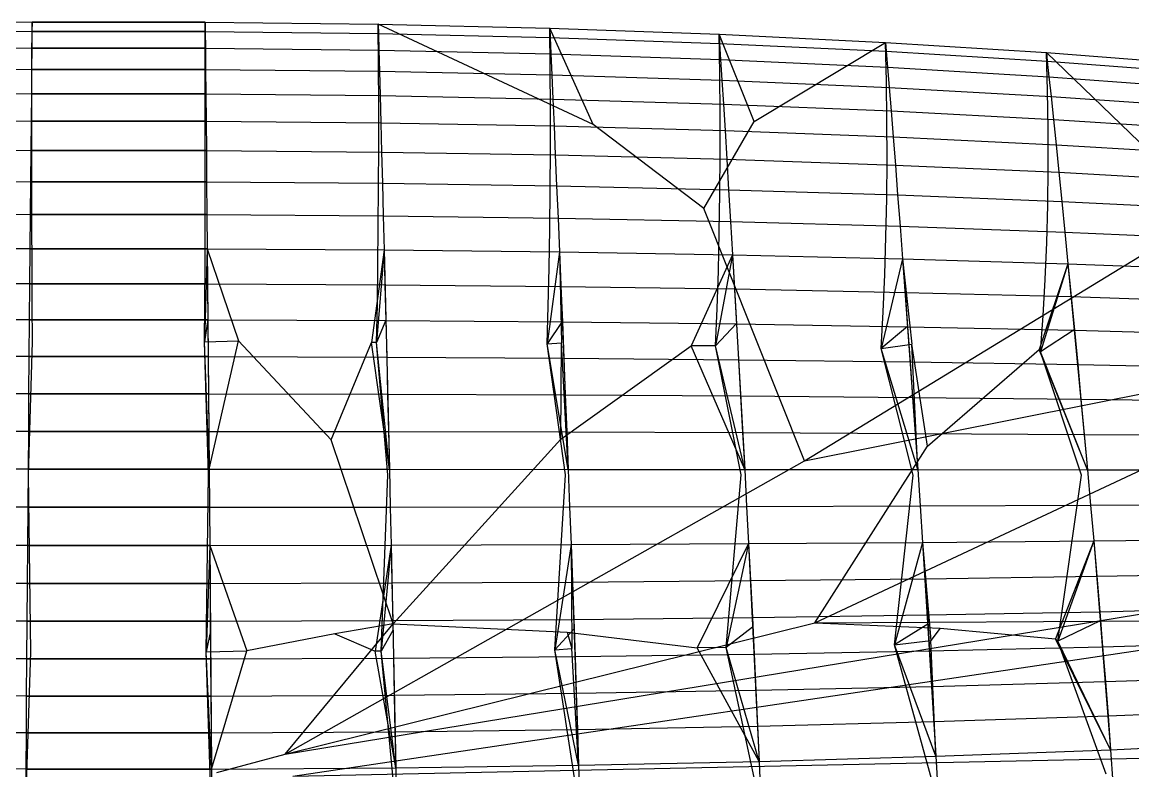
# Model space of a CAD drawing. Extents: x -439 to 439, y 0 to 263.
# Drawn here: x -19.6 to 206.1, y 110.7 to 262.7 of the extents above; entities that cross this region are included whole.
import ezdxf

# ---------------------------------------------------------------- set-up
doc = ezdxf.new("R2010")
doc.units = 0
doc.header["$MEASUREMENT"] = 0
doc.layers.add('default', color=7, linetype='Continuous')

msp = doc.modelspace()

# ---------------------------------------------------------------- linework, layer by layer
at = {"layer": 'default', "color": 7, "linetype": 'Continuous'}
for p, q in [((-17.591, 262.74, 0.222), (-52.773, 262.332, 2.048)), ((-17.591, 262.74, 0.222), (-52.773, 262.332, 2.048)), ((-17.591, 262.74, 0.222), (-17.609, 260.849, -0.19)), ((-17.591, 262.74, 0.222), (17.591, 262.74, 0.222)), ((17.591, 262.74, 0.222), (-17.591, 262.74, 0.222)), ((17.591, 262.74, 0.222), (-17.591, 262.74, 0.222)), ((17.591, 262.74, 0.222), (17.609, 260.849, -0.19)), ((17.591, 262.74, 0.222), (52.773, 262.332, 2.048)), ((17.591, 262.74, 0.222), (52.773, 262.332, 2.048)), ((52.773, 262.332, 2.048), (52.824, 260.449, 1.639)), ((52.773, 262.332, 2.048), (87.625, 261.514, 5.675)), ((52.773, 262.332, 2.048), (87.625, 261.514, 5.675)), ((-17.609, 260.849, -0.19), (-52.824, 260.449, 1.639)), ((-17.609, 260.849, -0.19), (-17.642, 257.458, -0.93)), ((-17.609, 260.849, -0.19), (17.609, 260.849, -0.19)), ((17.609, 260.849, -0.19), (-17.609, 260.849, -0.19)), ((17.609, 260.849, -0.19), (17.642, 257.458, -0.93)), ((17.609, 260.849, -0.19), (52.824, 260.449, 1.639)), ((52.824, 260.449, 1.639), (52.915, 257.073, 0.905)), ((52.824, 260.449, 1.639), (87.709, 259.649, 5.272)), ((87.625, 261.514, 5.675), (87.709, 259.649, 5.272)), ((87.625, 261.514, 5.675), (122.043, 260.289, 11.063)), ((87.625, 261.514, 5.675), (122.043, 260.289, 11.063)), ((87.709, 259.649, 5.272), (87.861, 256.303, 4.55)), ((87.709, 259.649, 5.272), (122.16, 258.448, 10.67)), ((122.043, 260.289, 11.063), (122.16, 258.448, 10.67)), ((122.043, 260.289, 11.063), (155.891, 258.657, 18.148)), ((122.043, 260.289, 11.063), (155.891, 258.657, 18.148)), ((-17.642, 257.458, -0.93), (-52.915, 257.073, 0.905)), ((-17.642, 257.458, -0.93), (-17.683, 253.158, -1.854)), ((-17.642, 257.458, -0.93), (17.642, 257.458, -0.93)), ((17.642, 257.458, -0.93), (-17.642, 257.458, -0.93)), ((17.642, 257.458, -0.93), (17.683, 253.158, -1.854)), ((17.642, 257.458, -0.93), (52.915, 257.073, 0.905)), ((122.16, 258.448, 10.67), (122.37, 255.148, 9.965)), ((122.16, 258.448, 10.67), (156.037, 256.849, 17.768)), ((155.891, 258.657, 18.148), (156.037, 256.849, 17.768)), ((155.891, 258.657, 18.148), (188.573, 256.602, 26.964)), ((155.891, 258.657, 18.148), (188.573, 256.602, 26.964)), ((52.915, 257.073, 0.905), (53.03, 252.793, -0.011)), ((52.915, 257.073, 0.905), (87.861, 256.303, 4.55)), ((87.861, 256.303, 4.55), (88.052, 252.061, 3.648)), ((87.861, 256.303, 4.55), (122.37, 255.148, 9.965)), ((122.37, 255.148, 9.965), (122.633, 250.963, 9.084)), ((122.37, 255.148, 9.965), (156.301, 253.609, 17.085)), ((156.037, 256.849, 17.768), (156.301, 253.609, 17.085)), ((156.037, 256.849, 17.768), (188.76, 254.837, 26.604)), ((188.573, 256.602, 26.964), (188.76, 254.837, 26.604)), ((188.573, 256.602, 26.964), (220.17, 254.127, 37.935)), ((188.573, 256.602, 26.964), (220.17, 254.127, 37.935)), ((-17.683, 253.158, -1.854), (-53.03, 252.793, -0.011)), ((-17.683, 253.158, -1.854), (-17.73, 248.176, -2.906)), ((-17.683, 253.158, -1.854), (17.683, 253.158, -1.854)), ((17.683, 253.158, -1.854), (-17.683, 253.158, -1.854)), ((17.683, 253.158, -1.854), (17.73, 248.176, -2.906)), ((17.683, 253.158, -1.854), (53.03, 252.793, -0.011)), ((156.301, 253.609, 17.085), (156.632, 249.5, 16.233)), ((156.301, 253.609, 17.085), (189.096, 251.673, 25.958)), ((188.76, 254.837, 26.604), (189.096, 251.673, 25.958)), ((188.76, 254.837, 26.604), (220.394, 252.413, 37.601)), ((53.03, 252.793, -0.011), (53.162, 247.832, -1.056)), ((53.03, 252.793, -0.011), (88.052, 252.061, 3.648)), ((88.052, 252.061, 3.648), (88.27, 247.145, 2.62)), ((88.052, 252.061, 3.648), (122.633, 250.963, 9.084)), ((122.633, 250.963, 9.084), (122.936, 246.113, 8.082)), ((122.633, 250.963, 9.084), (156.632, 249.5, 16.233)), ((189.096, 251.673, 25.958), (189.519, 247.66, 25.153)), ((189.096, 251.673, 25.958), (220.795, 249.34, 37)), ((156.632, 249.5, 16.233), (157.011, 244.739, 15.262)), ((156.632, 249.5, 16.233), (189.519, 247.66, 25.153)), ((-17.73, 248.176, -2.906), (-53.162, 247.832, -1.056)), ((-17.73, 248.176, -2.906), (-17.782, 242.647, -4.056)), ((-17.73, 248.176, -2.906), (17.73, 248.176, -2.906)), ((17.73, 248.176, -2.906), (-17.73, 248.176, -2.906)), ((17.73, 248.176, -2.906), (17.782, 242.647, -4.056)), ((17.73, 248.176, -2.906), (53.162, 247.832, -1.056)), ((53.162, 247.832, -1.056), (53.306, 242.328, -2.196)), ((53.162, 247.832, -1.056), (88.27, 247.145, 2.62)), ((88.27, 247.145, 2.62), (88.51, 241.69, 1.498)), ((88.27, 247.145, 2.62), (122.936, 246.113, 8.082)), ((122.936, 246.113, 8.082), (123.268, 240.731, 6.987)), ((122.936, 246.113, 8.082), (157.011, 244.739, 15.262)), ((189.519, 247.66, 25.153), (190.003, 243.01, 24.235)), ((189.519, 247.66, 25.153), (221.3, 245.443, 36.251)), ((157.011, 244.739, 15.262), (157.428, 239.455, 14.202)), ((157.011, 244.739, 15.262), (190.003, 243.01, 24.235)), ((-17.782, 242.647, -4.056), (-53.306, 242.328, -2.196)), ((-17.782, 242.647, -4.056), (-17.838, 236.672, -5.281)), ((-17.782, 242.647, -4.056), (17.782, 242.647, -4.056)), ((17.782, 242.647, -4.056), (-17.782, 242.647, -4.056)), ((17.782, 242.647, -4.056), (17.838, 236.672, -5.281)), ((17.782, 242.647, -4.056), (53.306, 242.328, -2.196)), ((53.306, 242.328, -2.196), (53.462, 236.379, -3.412)), ((53.306, 242.328, -2.196), (88.51, 241.69, 1.498)), ((88.51, 241.69, 1.498), (88.768, 235.794, 0.301)), ((88.51, 241.69, 1.498), (123.268, 240.731, 6.987)), ((190.003, 243.01, 24.235), (190.536, 237.85, 23.233)), ((190.003, 243.01, 24.235), (221.879, 240.927, 35.399)), ((123.268, 240.731, 6.987), (123.625, 234.915, 5.819)), ((123.268, 240.731, 6.987), (157.428, 239.455, 14.202)), ((157.428, 239.455, 14.202), (157.875, 233.745, 13.072)), ((157.428, 239.455, 14.202), (190.536, 237.85, 23.233)), ((190.536, 237.85, 23.233), (191.107, 232.273, 22.166)), ((190.536, 237.85, 23.233), (222.515, 235.916, 34.468)), ((-17.838, 236.672, -5.281), (-53.462, 236.379, -3.412)), ((-17.838, 236.672, -5.281), (-17.897, 230.324, -6.557)), ((-17.838, 236.672, -5.281), (17.838, 236.672, -5.281)), ((17.838, 236.672, -5.281), (-17.838, 236.672, -5.281)), ((17.838, 236.672, -5.281), (17.897, 230.324, -6.557)), ((17.838, 236.672, -5.281), (53.462, 236.379, -3.412)), ((53.462, 236.379, -3.412), (53.624, 230.059, -4.678)), ((53.462, 236.379, -3.412), (88.768, 235.794, 0.301)), ((88.768, 235.794, 0.301), (89.038, 229.53, -0.944)), ((88.768, 235.794, 0.301), (123.625, 234.915, 5.819)), ((123.625, 234.915, 5.819), (123.999, 228.735, 4.604)), ((123.625, 234.915, 5.819), (157.875, 233.745, 13.072)), ((157.875, 233.745, 13.072), (158.344, 227.678, 11.896)), ((157.875, 233.745, 13.072), (191.107, 232.273, 22.166)), ((-17.897, 230.324, -6.557), (-53.624, 230.059, -4.678)), ((-17.897, 230.324, -6.557), (-17.957, 223.665, -7.872)), ((-17.897, 230.324, -6.557), (17.897, 230.324, -6.557)), ((17.897, 230.324, -6.557), (-17.897, 230.324, -6.557)), ((17.897, 230.324, -6.557), (17.957, 223.665, -7.872)), ((17.897, 230.324, -6.557), (53.624, 230.059, -4.678)), ((191.107, 232.273, 22.166), (191.706, 226.348, 21.055)), ((191.107, 232.273, 22.166), (223.198, 230.499, 33.476)), ((53.624, 230.059, -4.678), (53.793, 223.431, -5.982)), ((53.624, 230.059, -4.678), (89.038, 229.53, -0.944)), ((89.038, 229.53, -0.944), (89.319, 222.961, -2.227)), ((89.038, 229.53, -0.944), (123.999, 228.735, 4.604)), ((123.999, 228.735, 4.604), (124.388, 222.254, 3.352)), ((123.999, 228.735, 4.604), (158.344, 227.678, 11.896)), ((158.344, 227.678, 11.896), (158.832, 221.314, 10.684)), ((158.344, 227.678, 11.896), (191.706, 226.348, 21.055)), ((191.706, 226.348, 21.055), (192.328, 220.134, 19.911)), ((191.706, 226.348, 21.055), (223.914, 224.745, 32.445)), ((-17.957, 223.665, -7.872), (-53.793, 223.431, -5.982)), ((-17.957, 223.665, -7.872), (-18.02, 216.747, -9.21)), ((-17.957, 223.665, -7.872), (17.957, 223.665, -7.872)), ((17.957, 223.665, -7.872), (-17.957, 223.665, -7.872)), ((17.957, 223.665, -7.872), (18.02, 216.747, -9.21)), ((17.957, 223.665, -7.872), (53.793, 223.431, -5.982)), ((53.793, 223.431, -5.982), (53.967, 216.543, -7.31)), ((53.793, 223.431, -5.982), (89.319, 222.961, -2.227)), ((89.319, 222.961, -2.227), (89.607, 216.134, -3.533)), ((89.319, 222.961, -2.227), (124.388, 222.254, 3.352)), ((124.388, 222.254, 3.352), (124.787, 215.519, 2.078)), ((124.388, 222.254, 3.352), (158.832, 221.314, 10.684)), ((158.832, 221.314, 10.684), (159.332, 214.702, 9.451)), ((158.832, 221.314, 10.684), (192.328, 220.134, 19.911)), ((192.328, 220.134, 19.911), (192.967, 213.676, 18.747)), ((192.328, 220.134, 19.911), (224.657, 218.709, 31.383)), ((-18.02, 216.747, -9.21), (-53.967, 216.543, -7.31)), ((-18.02, 216.747, -9.21), (-18.083, 209.616, -10.559)), ((-18.02, 216.747, -9.21), (18.02, 216.747, -9.21)), ((18.02, 216.747, -9.21), (-18.02, 216.747, -9.21)), ((18.02, 216.747, -9.21), (18.083, 209.616, -10.559)), ((18.02, 216.747, -9.21), (53.967, 216.543, -7.31)), ((53.967, 216.543, -7.31), (54.144, 209.444, -8.648)), ((53.967, 216.543, -7.31), (89.607, 216.134, -3.533)), ((89.607, 216.134, -3.533), (89.901, 209.098, -4.85)), ((89.607, 216.134, -3.533), (124.787, 215.519, 2.078)), ((124.787, 215.519, 2.078), (125.192, 208.578, 0.794)), ((124.787, 215.519, 2.078), (159.332, 214.702, 9.451)), ((159.332, 214.702, 9.451), (159.841, 207.887, 8.208)), ((159.332, 214.702, 9.451), (192.967, 213.676, 18.747)), ((192.967, 213.676, 18.747), (193.617, 207.02, 17.575)), ((192.967, 213.676, 18.747), (225.42, 212.438, 30.303)), ((-18.083, 209.616, -10.559), (-54.144, 209.444, -8.648)), ((-18.083, 209.616, -10.559), (-18.147, 202.307, -11.915)), ((-18.083, 209.616, -10.559), (18.083, 209.616, -10.559)), ((18.083, 209.616, -10.559), (-18.083, 209.616, -10.559)), ((18.083, 209.616, -10.559), (18.147, 202.307, -11.915)), ((18.083, 209.616, -10.559), (54.144, 209.444, -8.648)), ((54.144, 209.444, -8.648), (54.323, 202.166, -9.994)), ((54.144, 209.444, -8.648), (89.901, 209.098, -4.85)), ((89.901, 209.098, -4.85), (90.198, 201.886, -6.174)), ((89.901, 209.098, -4.85), (125.192, 208.578, 0.794)), ((125.192, 208.578, 0.794), (125.604, 201.462, -0.498)), ((125.192, 208.578, 0.794), (159.841, 207.887, 8.208)), ((159.841, 207.887, 8.208), (160.358, 200.901, 6.958)), ((159.841, 207.887, 8.208), (193.617, 207.02, 17.575)), ((193.617, 207.02, 17.575), (194.277, 200.197, 16.396)), ((193.617, 207.02, 17.575), (226.197, 205.973, 29.216)), ((-18.147, 202.307, -11.915), (-54.323, 202.166, -9.994)), ((-18.147, 202.307, -11.915), (-18.212, 194.855, -13.264)), ((-18.147, 202.307, -11.915), (18.147, 202.307, -11.915)), ((18.147, 202.307, -11.915), (-18.147, 202.307, -11.915)), ((18.143, 202.374, -11.773), (17.478, 197.813, 13.777)), ((18.147, 202.307, -11.915), (18.212, 194.855, -13.264)), ((18.147, 202.307, -11.915), (54.323, 202.166, -9.994)), ((54.312, 202.234, -9.852), (52.447, 197.68, 15.526)), ((54.323, 202.166, -9.994), (54.503, 194.748, -11.332)), ((54.323, 202.166, -9.994), (90.198, 201.886, -6.174)), ((90.179, 201.953, -6.034), (87.085, 197.413, 18.998)), ((90.198, 201.886, -6.174), (90.497, 194.533, -7.49)), ((90.198, 201.886, -6.174), (125.604, 201.462, -0.498)), ((125.578, 201.528, -0.361), (121.303, 197.012, 24.158)), ((125.604, 201.462, -0.498), (126.018, 194.209, -1.781)), ((125.604, 201.462, -0.498), (160.358, 200.901, 6.958)), ((160.325, 200.965, 7.091), (154.966, 196.482, 30.938)), ((160.358, 200.901, 6.958), (160.877, 193.779, 5.716)), ((160.358, 200.901, 6.958), (194.277, 200.197, 16.396)), ((194.235, 200.259, 16.523), (187.39, 195.82, 39.401)), ((194.277, 200.197, 16.396), (194.939, 193.241, 15.225)), ((194.277, 200.197, 16.396), (226.985, 199.346, 28.124)), ((-18.212, 194.855, -13.264), (-54.503, 194.748, -11.332)), ((-18.212, 194.855, -13.264), (-18.277, 187.293, -14.6)), ((-18.212, 194.855, -13.264), (18.212, 194.855, -13.264)), ((18.212, 194.855, -13.264), (-18.212, 194.855, -13.264)), ((18.212, 194.855, -13.264), (18.277, 187.293, -14.6)), ((18.212, 194.855, -13.264), (54.503, 194.748, -11.332)), ((54.503, 194.748, -11.332), (54.683, 187.22, -12.657)), ((54.503, 194.748, -11.332), (90.497, 194.533, -7.49)), ((90.497, 194.533, -7.49), (90.796, 187.072, -8.793)), ((90.497, 194.533, -7.49), (126.018, 194.209, -1.781)), ((126.018, 194.209, -1.781), (126.432, 186.847, -3.052)), ((126.018, 194.209, -1.781), (160.877, 193.779, 5.716)), ((160.877, 193.779, 5.716), (161.396, 186.551, 4.487)), ((160.877, 193.779, 5.716), (194.939, 193.241, 15.225)), ((194.939, 193.241, 15.225), (195.603, 186.182, 14.066)), ((194.939, 193.241, 15.225), (227.777, 192.59, 27.04)), ((-18.277, 187.293, -14.6), (-54.683, 187.22, -12.657)), ((-18.277, 187.293, -14.6), (-18.341, 179.65, -15.914)), ((-18.277, 187.293, -14.6), (18.277, 187.293, -14.6)), ((18.277, 187.293, -14.6), (-18.277, 187.293, -14.6)), ((18.277, 187.293, -14.6), (18.341, 179.65, -15.914)), ((18.277, 187.293, -14.6), (54.683, 187.22, -12.657)), ((54.683, 187.22, -12.657), (54.863, 179.611, -13.961)), ((54.683, 187.22, -12.657), (90.796, 187.072, -8.793)), ((90.796, 187.072, -8.793), (91.094, 179.53, -10.076)), ((90.796, 187.072, -8.793), (126.432, 186.847, -3.052)), ((126.432, 186.847, -3.052), (126.845, 179.407, -4.303)), ((126.432, 186.847, -3.052), (161.396, 186.551, 4.487)), ((161.396, 186.551, 4.487), (161.914, 179.246, 3.277)), ((161.396, 186.551, 4.487), (195.603, 186.182, 14.066)), ((195.603, 186.182, 14.066), (196.263, 179.047, 12.927)), ((195.603, 186.182, 14.066), (228.569, 185.734, 25.967)), ((-18.341, 179.65, -15.914), (-54.863, 179.611, -13.961)), ((-18.341, 179.65, -15.914), (-18.405, 171.952, -17.198)), ((-18.341, 179.65, -15.914), (18.341, 179.65, -15.914)), ((18.341, 179.65, -15.914), (-18.341, 179.65, -15.914)), ((18.341, 179.65, -15.914), (18.405, 171.952, -17.198)), ((18.341, 179.65, -15.914), (54.863, 179.611, -13.961)), ((54.863, 179.611, -13.961), (55.04, 171.946, -15.234)), ((54.863, 179.611, -13.961), (91.094, 179.53, -10.076)), ((91.094, 179.53, -10.076), (91.389, 171.934, -11.328)), ((91.094, 179.53, -10.076), (126.845, 179.407, -4.303)), ((126.845, 179.407, -4.303), (127.253, 171.912, -5.523)), ((126.845, 179.407, -4.303), (161.914, 179.246, 3.277)), ((161.914, 179.246, 3.277), (162.426, 171.887, 2.097)), ((161.914, 179.246, 3.277), (196.263, 179.047, 12.927)), ((196.263, 179.047, 12.927), (196.918, 171.86, 11.816)), ((196.263, 179.047, 12.927), (229.359, 178.803, 24.913)), ((-18.405, 171.952, -17.198), (-55.04, 171.946, -15.234)), ((-18.405, 171.952, -17.198), (-18.468, 164.225, -18.447)), ((-18.405, 171.952, -17.198), (18.405, 171.952, -17.198)), ((18.405, 171.952, -17.198), (-18.405, 171.952, -17.198)), ((18.405, 171.952, -17.198), (18.468, 164.225, -18.447)), ((18.405, 171.952, -17.198), (55.04, 171.946, -15.234)), ((55.04, 171.946, -15.234), (55.216, 164.253, -16.473)), ((55.04, 171.946, -15.234), (91.389, 171.934, -11.328)), ((91.389, 171.934, -11.328), (91.681, 164.31, -12.546)), ((91.389, 171.934, -11.328), (127.253, 171.912, -5.523)), ((127.253, 171.912, -5.523), (127.657, 164.39, -6.711)), ((127.253, 171.912, -5.523), (162.426, 171.887, 2.097)), ((162.426, 171.887, 2.097), (162.932, 164.501, 0.949)), ((162.426, 171.887, 2.097), (196.918, 171.86, 11.816)), ((196.918, 171.86, 11.816), (197.564, 164.646, 10.736)), ((196.918, 171.86, 11.816), (230.14, 171.823, 23.886)), ((197.564, 164.646, 10.736), (230.912, 164.815, 22.889)), ((-18.468, 164.225, -18.447), (-55.216, 164.253, -16.473)), ((-18.468, 164.225, -18.447), (-18.53, 156.49, -19.648)), ((-18.468, 164.225, -18.447), (18.468, 164.225, -18.447)), ((18.468, 164.225, -18.447), (-18.468, 164.225, -18.447)), ((18.468, 164.225, -18.447), (55.216, 164.253, -16.473)), ((18.468, 164.225, -18.447), (18.53, 156.49, -19.648)), ((55.216, 164.253, -16.473), (91.681, 164.31, -12.546)), ((55.216, 164.253, -16.473), (55.388, 156.552, -17.665)), ((91.681, 164.31, -12.546), (127.657, 164.39, -6.711)), ((91.681, 164.31, -12.546), (91.967, 156.677, -13.718)), ((127.657, 164.39, -6.711), (162.932, 164.501, 0.949)), ((127.657, 164.39, -6.711), (128.052, 156.859, -7.853)), ((162.932, 164.501, 0.949), (197.564, 164.646, 10.736)), ((162.932, 164.501, 0.949), (163.428, 157.107, -0.155)), ((197.564, 164.646, 10.736), (198.197, 157.424, 9.698)), ((-18.53, 156.49, -19.648), (-55.388, 156.552, -17.665)), ((-18.53, 156.49, -19.648), (-18.59, 148.768, -20.808)), ((-18.53, 156.49, -19.648), (18.53, 156.49, -19.648)), ((18.53, 156.49, -19.648), (-18.53, 156.49, -19.648)), ((18.53, 156.49, -19.648), (55.388, 156.552, -17.665)), ((18.53, 156.49, -19.648), (18.59, 148.768, -20.808)), ((55.388, 156.552, -17.665), (91.967, 156.677, -13.718)), ((55.388, 156.552, -17.665), (55.557, 148.864, -18.815)), ((91.967, 156.677, -13.718), (128.052, 156.859, -7.853)), ((91.967, 156.677, -13.718), (92.247, 149.057, -14.849)), ((128.052, 156.859, -7.853), (163.428, 157.107, -0.155)), ((128.052, 156.859, -7.853), (128.44, 149.342, -8.955)), ((163.428, 157.107, -0.155), (198.197, 157.424, 9.698)), ((163.428, 157.107, -0.155), (163.915, 149.725, -1.22)), ((198.197, 157.424, 9.698), (231.669, 157.801, 21.932)), ((198.197, 157.424, 9.698), (198.818, 150.214, 8.697)), ((55.557, 148.864, -18.815), (92.247, 149.057, -14.849)), ((92.247, 149.057, -14.849), (128.44, 149.342, -8.955)), ((92.247, 149.057, -14.849), (92.519, 141.471, -15.921)), ((128.44, 149.342, -8.955), (163.915, 149.725, -1.22)), ((128.44, 149.342, -8.955), (128.817, 141.857, -9.999)), ((163.915, 149.725, -1.22), (198.818, 150.214, 8.697)), ((163.915, 149.725, -1.22), (164.387, 142.376, -2.229)), ((198.818, 150.214, 8.697), (232.411, 150.797, 21.01)), ((198.818, 150.214, 8.697), (199.422, 143.035, 7.751)), ((-18.59, 148.768, -20.808), (-55.557, 148.864, -18.815)), ((-18.59, 148.768, -20.808), (-18.649, 141.08, -21.907)), ((-18.59, 148.768, -20.808), (18.59, 148.768, -20.808)), ((18.59, 148.768, -20.808), (-18.59, 148.768, -20.808)), ((18.59, 148.768, -20.808), (55.557, 148.864, -18.815)), ((18.59, 148.768, -20.808), (18.649, 141.08, -21.907)), ((55.557, 148.864, -18.815), (55.721, 141.211, -19.906)), ((128.817, 141.857, -9.999), (164.387, 142.376, -2.229)), ((164.387, 142.376, -2.229), (199.422, 143.035, 7.751)), ((164.387, 142.376, -2.229), (164.844, 135.079, -3.176)), ((199.422, 143.035, 7.751), (233.132, 143.824, 20.139)), ((199.422, 143.035, 7.751), (200.005, 135.908, 6.863)), ((-18.649, 141.08, -21.907), (-55.721, 141.211, -19.906)), ((-18.649, 141.08, -21.907), (-18.706, 133.447, -22.941)), ((-18.649, 141.08, -21.907), (18.649, 141.08, -21.907)), ((18.649, 141.08, -21.907), (-18.649, 141.08, -21.907)), ((18.649, 141.08, -21.907), (55.721, 141.211, -19.906)), ((18.649, 141.08, -21.907), (18.706, 133.447, -22.941)), ((55.721, 141.211, -19.906), (92.519, 141.471, -15.921)), ((55.721, 141.211, -19.906), (55.879, 133.612, -20.931)), ((92.519, 141.471, -15.921), (128.817, 141.857, -9.999)), ((92.519, 141.471, -15.921), (92.782, 133.94, -16.928)), ((128.817, 141.857, -9.999), (129.181, 134.426, -10.98)), ((164.455, 140.466, -2.252), (157.718, 136.298, 27.517)), ((199.508, 141.169, 7.733), (190.904, 137.023, 36.289)), ((18.658, 139.083, -21.938), (17.822, 134.882, 9.961)), ((55.744, 139.222, -19.935), (53.401, 135.023, 11.749)), ((92.558, 139.5, -15.949), (88.668, 135.308, 15.303)), ((128.871, 139.912, -10.025), (123.497, 135.729, 20.584)), ((164.844, 135.079, -3.176), (200.005, 135.908, 6.863)), ((200.005, 135.908, 6.863), (233.829, 136.901, 19.323)), ((200.005, 135.908, 6.863), (200.568, 128.847, 6.031)), ((-18.706, 133.447, -22.941), (-55.879, 133.612, -20.931)), ((-18.706, 133.447, -22.941), (-18.761, 125.886, -23.912)), ((-18.706, 133.447, -22.941), (18.706, 133.447, -22.941)), ((18.706, 133.447, -22.941), (-18.706, 133.447, -22.941)), ((18.706, 133.447, -22.941), (55.879, 133.612, -20.931)), ((18.706, 133.447, -22.941), (18.761, 125.886, -23.912)), ((55.879, 133.612, -20.931), (92.782, 133.94, -16.928)), ((55.879, 133.612, -20.931), (56.032, 126.083, -21.893)), ((92.782, 133.94, -16.928), (129.181, 134.426, -10.98)), ((92.782, 133.94, -16.928), (93.036, 126.478, -17.874)), ((129.181, 134.426, -10.98), (164.844, 135.079, -3.176)), ((129.181, 134.426, -10.98), (129.532, 127.064, -11.901)), ((164.844, 135.079, -3.176), (165.285, 127.85, -4.065)), ((165.285, 127.85, -4.065), (200.568, 128.847, 6.031)), ((200.568, 128.847, 6.031), (234.501, 130.041, 18.56)), ((200.568, 128.847, 6.031), (201.107, 121.868, 5.264)), ((56.032, 126.083, -21.893), (93.036, 126.478, -17.874)), ((93.036, 126.478, -17.874), (129.532, 127.064, -11.901)), ((93.036, 126.478, -17.874), (93.279, 119.104, -18.748)), ((129.532, 127.064, -11.901), (165.285, 127.85, -4.065)), ((129.532, 127.064, -11.901), (129.869, 119.788, -12.751)), ((165.285, 127.85, -4.065), (165.707, 120.706, -4.886)), ((-18.761, 125.886, -23.912), (-56.032, 126.083, -21.893)), ((-18.761, 125.886, -23.912), (-18.814, 118.413, -24.809)), ((-18.761, 125.886, -23.912), (18.761, 125.886, -23.912)), ((18.761, 125.886, -23.912), (-18.761, 125.886, -23.912)), ((18.761, 125.886, -23.912), (56.032, 126.083, -21.893)), ((18.761, 125.886, -23.912), (18.814, 118.413, -24.809)), ((56.032, 126.083, -21.893), (56.179, 118.644, -22.783)), ((201.107, 121.868, 5.264), (235.146, 123.262, 17.859)), ((93.279, 119.104, -18.748), (129.869, 119.788, -12.751)), ((129.869, 119.788, -12.751), (165.707, 120.706, -4.886)), ((129.869, 119.788, -12.751), (130.189, 112.617, -13.524)), ((165.707, 120.706, -4.886), (201.107, 121.868, 5.264)), ((165.707, 120.706, -4.886), (166.109, 113.664, -5.63)), ((201.107, 121.868, 5.264), (201.62, 114.99, 4.569)), ((-18.814, 118.413, -24.809), (-56.179, 118.644, -22.783)), ((-18.814, 118.413, -24.809), (-18.864, 111.049, -25.625)), ((-18.814, 118.413, -24.809), (18.814, 118.413, -24.809)), ((18.814, 118.413, -24.809), (-18.814, 118.413, -24.809)), ((18.814, 118.413, -24.809), (56.179, 118.644, -22.783)), ((18.814, 118.413, -24.809), (18.864, 111.049, -25.625)), ((56.179, 118.644, -22.783), (93.279, 119.104, -18.748)), ((56.179, 118.644, -22.783), (56.318, 111.311, -23.592)), ((93.279, 119.104, -18.748), (93.51, 111.836, -19.542)), ((201.62, 114.99, 4.569), (235.758, 116.58, 17.226)), ((130.189, 112.617, -13.524), (166.109, 113.664, -5.63)), ((166.109, 113.664, -5.63), (201.62, 114.99, 4.569)), ((166.109, 113.664, -5.63), (166.488, 106.738, -6.295)), ((201.62, 114.99, 4.569), (202.104, 108.224, 3.952)), ((-18.864, 111.049, -25.625), (-56.318, 111.311, -23.592)), ((-18.864, 111.049, -25.625), (-18.911, 103.805, -26.354)), ((-18.864, 111.049, -25.625), (18.864, 111.049, -25.625)), ((18.864, 111.049, -25.625), (-18.864, 111.049, -25.625)), ((18.864, 111.049, -25.625), (56.318, 111.311, -23.592)), ((18.864, 111.049, -25.625), (18.911, 103.805, -26.354)), ((56.318, 111.311, -23.592), (93.51, 111.836, -19.542)), ((56.318, 111.311, -23.592), (56.449, 104.099, -24.314)), ((93.51, 111.836, -19.542), (130.189, 112.617, -13.524)), ((93.51, 111.836, -19.542), (93.728, 104.688, -20.251)), ((130.189, 112.617, -13.524), (130.492, 105.564, -14.213))]:
    msp.add_line(p, q, dxfattribs=at)
at = {"layer": 'default', "color": 3, "linetype": 'Continuous'}
for p, q in [((-17.614, 254.404, 0.542), (-17.591, 262.74, 0.222)), ((17.614, 254.404, 0.542), (17.591, 262.74, 0.222)), ((52.837, 254.032, 2.368), (52.773, 262.332, 2.048)), ((87.732, 253.287, 5.994), (87.625, 261.514, 5.675)), ((122.191, 252.169, 11.382), (122.043, 260.289, 11.063)), ((156.078, 250.681, 18.466), (155.891, 258.657, 18.148)), ((188.811, 248.808, 27.29), (188.573, 256.602, 26.964)), ((-17.627, 246.093, 1.261), (-17.614, 254.404, 0.542)), ((17.627, 246.093, 1.261), (17.614, 254.404, 0.542)), ((52.872, 245.756, 3.084), (52.837, 254.032, 2.368)), ((87.789, 245.083, 6.704), (87.732, 253.287, 5.994)), ((122.271, 244.072, 12.082), (122.191, 252.169, 11.382)), ((156.178, 242.727, 19.154), (156.078, 250.681, 18.466)), ((188.939, 241.035, 27.973), (188.811, 248.808, 27.29)), ((-17.629, 237.826, 2.376), (-17.627, 246.093, 1.261)), ((17.629, 237.826, 2.376), (17.627, 246.093, 1.261)), ((52.876, 237.525, 4.193), (52.872, 245.756, 3.084)), ((87.796, 236.922, 7.802), (87.789, 245.083, 6.704)), ((122.282, 236.017, 13.164), (122.271, 244.072, 12.082)), ((156.192, 234.813, 20.213), (156.178, 242.727, 19.154)), ((188.956, 233.3, 29.01), (188.939, 241.035, 27.973)), ((-17.62, 229.622, 3.885), (-17.629, 237.826, 2.376)), ((17.62, 229.622, 3.885), (17.629, 237.826, 2.376)), ((52.85, 229.355, 5.694), (52.876, 237.525, 4.193)), ((87.753, 228.822, 9.286), (87.796, 236.922, 7.802)), ((122.223, 228.022, 14.623), (122.282, 236.017, 13.164)), ((156.118, 226.958, 21.639), (156.192, 234.813, 20.213)), ((188.863, 225.621, 30.4), (188.956, 233.3, 29.01)), ((-17.601, 221.499, 5.785), (-17.62, 229.622, 3.885)), ((17.601, 221.499, 5.785), (17.62, 229.622, 3.885)), ((52.794, 221.267, 7.583), (52.85, 229.355, 5.694)), ((87.661, 220.803, 11.153), (87.753, 228.822, 9.286)), ((122.096, 220.105, 16.457), (122.223, 228.022, 14.623)), ((155.959, 219.178, 23.429), (156.118, 226.958, 21.639)), ((188.659, 218.015, 32.138), (188.863, 225.621, 30.4)), ((-17.571, 213.476, 8.071), (-17.601, 221.499, 5.785)), ((17.571, 213.476, 8.071), (17.601, 221.499, 5.785)), ((52.708, 213.278, 9.855), (52.794, 221.267, 7.583)), ((87.518, 212.881, 13.398), (87.661, 220.803, 11.153)), ((121.9, 212.285, 18.662), (122.096, 220.105, 16.457)), ((155.713, 211.493, 25.58), (155.959, 219.178, 23.429)), ((188.345, 210.501, 34.222), (188.659, 218.015, 32.138)), ((-17.53, 205.572, 10.738), (-17.571, 213.476, 8.071)), ((17.53, 205.572, 10.738), (17.571, 213.476, 8.071)), ((52.593, 205.407, 12.506), (52.708, 213.278, 9.855)), ((87.326, 205.076, 16.016), (87.518, 212.881, 13.398)), ((121.635, 204.579, 21.231), (121.9, 212.285, 18.662)), ((155.382, 203.919, 28.086), (155.713, 211.493, 25.58)), ((187.921, 203.094, 36.645), (188.345, 210.501, 34.222)), ((-17.478, 197.805, 13.78), (-17.53, 205.572, 10.738)), ((17.478, 197.805, 13.78), (17.53, 205.572, 10.738)), ((52.447, 197.672, 15.529), (52.593, 205.407, 12.506)), ((87.085, 197.406, 19.001), (87.326, 205.076, 16.016)), ((121.303, 197.005, 24.161), (121.635, 204.579, 21.231)), ((154.965, 196.475, 30.941), (155.382, 203.919, 28.086)), ((187.389, 195.813, 39.404), (187.921, 203.094, 36.645)), ((-18.29, 170.814, -12.745), (-17.478, 197.805, 13.78)), ((18.29, 170.814, -12.745), (17.478, 197.805, 13.78)), ((43.198, 177.965, 88.343), (24.389, 198.04, 13.031)), ((43.198, 177.965, 88.343), (51.402, 197.693, 15.438)), ((54.719, 170.811, -10.811), (52.447, 197.672, 15.529)), ((90.856, 170.805, -6.965), (87.085, 197.406, 19.001)), ((89.863, 178.09, 91.141), (90.053, 197.661, 19.189)), ((89.863, 178.09, 91.141), (116.399, 197.001, 22.871)), ((126.517, 170.791, -1.25), (121.303, 197.005, 24.161)), ((161.503, 170.778, 6.254), (154.965, 196.475, 30.941)), ((164.404, 176.619, 114.091), (161.197, 197.37, 31.512)), ((164.404, 176.619, 114.091), (187.106, 196.305, 39.403)), ((195.738, 170.766, 15.805), (187.389, 195.813, 39.404)), ((55.817, 140.594, 270.113), (43.198, 177.965, 88.343)), ((55.817, 140.594, 270.113), (89.863, 178.09, 91.141)), ((141.539, 140.755, 295.163), (164.404, 176.619, 114.091)), ((141.539, 140.755, 295.163), (217.461, 176.35, 129.136)), ((-17.822, 134.882, 9.962), (-18.29, 170.814, -12.745)), ((17.822, 134.882, 9.962), (18.29, 170.814, -12.745)), ((53.401, 135.024, 11.749), (54.719, 170.811, -10.811)), ((88.668, 135.308, 15.303), (90.856, 170.805, -6.965)), ((123.497, 135.729, 20.584), (126.517, 170.791, -1.25)), ((157.718, 136.298, 27.517), (161.503, 170.778, 6.254)), ((190.904, 137.024, 36.29), (195.738, 170.766, 15.805)), ((33.861, 114.126, 634.493), (214.066, 143.617, 352.443)), ((33.861, 114.126, 634.493), (141.539, 140.755, 295.163)), ((33.861, 114.126, 634.493), (55.817, 140.594, 270.113)), ((55.817, 140.594, 270.113), (43.964, 138.52, 84.502)), ((55.817, 140.594, 270.113), (91.16, 138.873, 87.509)), ((141.539, 140.755, 295.163), (220.787, 141.21, 126.891)), ((141.539, 140.755, 295.163), (166.967, 139.711, 110.912)), ((43.964, 138.52, 84.502), (26.065, 135.086, 9.112)), ((43.964, 138.52, 84.502), (52.152, 135.039, 11.64)), ((91.16, 138.873, 87.509), (92.102, 135.557, 15.542)), ((91.16, 138.873, 87.509), (117.579, 135.717, 19.004)), ((166.967, 139.711, 110.912), (165.092, 137.199, 28.26)), ((166.967, 139.711, 110.912), (190.442, 137.549, 36.222)), ((129.617, 107.496, -9.602), (123.497, 135.729, 20.584)), ((165.392, 108.626, -1.812), (157.718, 136.298, 27.517)), ((200.704, 110.058, 8.245), (190.904, 137.024, 36.29)), ((-18.775, 105.802, -21.544), (-17.822, 134.882, 9.962)), ((18.775, 105.802, -21.544), (17.822, 134.882, 9.962)), ((56.068, 106.086, -19.538), (53.401, 135.024, 11.749)), ((93.096, 106.652, -15.541), (88.668, 135.308, 15.303)), ((20, 110.402, 679.248), (33.861, 114.126, 634.493))]:
    msp.add_line(p, q, dxfattribs=at)
at = {"layer": 'default', "color": 5, "linetype": 'Continuous'}
for p, q in [((96.478, 241.943, 89.012), (52.773, 262.332, 2.048)), ((96.478, 241.943, 89.012), (87.625, 261.514, 5.675)), ((129.177, 242.576, 86.467), (122.043, 260.289, 11.063)), ((129.177, 242.576, 86.467), (155.891, 258.657, 18.148)), ((213.117, 232.929, 128.359), (188.573, 256.602, 26.964)), ((118.923, 224.879, 161.737), (96.478, 241.943, 89.012)), ((118.923, 224.879, 161.737), (129.177, 242.576, 86.467)), ((139.434, 173.646, 379.865), (118.923, 224.879, 161.737)), ((139.434, 173.646, 379.865), (207.495, 215.155, 204.099)), ((139.434, 173.646, 379.865), (318.316, 209.224, 223.867)), ((33.861, 114.126, 634.493), (139.434, 173.646, 379.865))]:
    msp.add_line(p, q, dxfattribs=at)
at = {"layer": 'default', "color": 1, "linetype": 'Continuous'}
for p, q in [((18.02, 216.747, -9.21), (17.478, 197.813, 13.777)), ((18.02, 216.747, -9.21), (18.405, 171.952, -17.198)), ((53.967, 216.543, -7.31), (52.447, 197.68, 15.526)), ((53.967, 216.543, -7.31), (55.04, 171.946, -15.234)), ((89.607, 216.134, -3.533), (87.085, 197.413, 18.998)), ((89.607, 216.134, -3.533), (91.389, 171.934, -11.328)), ((124.787, 215.519, 2.078), (121.303, 197.012, 24.158)), ((124.787, 215.519, 2.078), (127.253, 171.912, -5.523)), ((159.332, 214.702, 9.451), (154.966, 196.482, 30.938)), ((159.332, 214.702, 9.451), (162.426, 171.887, 2.097)), ((192.967, 213.676, 18.747), (187.39, 195.82, 39.401)), ((192.967, 213.676, 18.747), (196.918, 171.86, 11.816)), ((17.478, 197.813, 13.777), (24.389, 198.04, 13.031)), ((18.405, 171.952, -17.198), (17.478, 197.813, 13.777)), ((52.447, 197.68, 15.526), (51.402, 197.693, 15.438)), ((55.04, 171.946, -15.234), (52.447, 197.68, 15.526)), ((87.085, 197.413, 18.998), (90.053, 197.661, 19.189)), ((91.389, 171.934, -11.328), (87.085, 197.413, 18.998)), ((121.303, 197.012, 24.158), (116.399, 197.001, 22.871)), ((127.253, 171.912, -5.523), (121.303, 197.012, 24.158)), ((154.966, 196.482, 30.938), (161.197, 197.37, 31.512)), ((162.426, 171.887, 2.097), (154.966, 196.482, 30.938)), ((187.39, 195.82, 39.401), (187.106, 196.305, 39.403)), ((196.918, 171.86, 11.816), (187.39, 195.82, 39.401)), ((18.53, 156.49, -19.648), (17.822, 134.882, 9.961)), ((18.53, 156.49, -19.648), (18.864, 111.049, -25.625)), ((55.388, 156.552, -17.665), (53.401, 135.023, 11.749)), ((55.388, 156.552, -17.665), (56.318, 111.311, -23.592)), ((91.967, 156.677, -13.718), (88.668, 135.308, 15.303)), ((91.967, 156.677, -13.718), (93.51, 111.836, -19.542)), ((128.052, 156.859, -7.853), (123.497, 135.729, 20.584)), ((128.052, 156.859, -7.853), (130.189, 112.617, -13.524)), ((163.428, 157.107, -0.155), (157.718, 136.298, 27.517)), ((163.428, 157.107, -0.155), (166.109, 113.664, -5.63)), ((198.197, 157.424, 9.698), (190.904, 137.023, 36.289)), ((198.197, 157.424, 9.698), (201.62, 114.99, 4.569)), ((88.668, 135.308, 15.303), (92.102, 135.557, 15.542)), ((123.497, 135.729, 20.584), (117.579, 135.717, 19.004)), ((130.189, 112.617, -13.524), (123.497, 135.729, 20.584)), ((157.718, 136.298, 27.517), (165.092, 137.199, 28.26)), ((166.109, 113.664, -5.63), (157.718, 136.298, 27.517)), ((190.904, 137.023, 36.289), (190.442, 137.549, 36.222)), ((201.62, 114.99, 4.569), (190.904, 137.023, 36.289)), ((17.822, 134.882, 9.961), (26.065, 135.086, 9.112)), ((18.864, 111.049, -25.625), (17.822, 134.882, 9.961)), ((53.401, 135.023, 11.749), (52.152, 135.039, 11.64)), ((56.318, 111.311, -23.592), (53.401, 135.023, 11.749)), ((93.51, 111.836, -19.542), (88.668, 135.308, 15.303))]:
    msp.add_line(p, q, dxfattribs=at)
at = {"layer": 'default', "color": 2, "linetype": 'Continuous'}
for p, q in [((18.02, 216.747, -9.21), (24.389, 198.04, 13.031)), ((53.967, 216.543, -7.31), (51.402, 197.693, 15.438)), ((89.607, 216.134, -3.533), (90.053, 197.661, 19.189)), ((124.787, 215.519, 2.078), (116.399, 197.001, 22.871)), ((159.332, 214.702, 9.451), (161.197, 197.37, 31.512)), ((192.967, 213.676, 18.747), (187.106, 196.305, 39.403)), ((18.405, 171.952, -17.198), (24.389, 198.04, 13.031)), ((55.04, 171.946, -15.234), (51.402, 197.693, 15.438)), ((91.389, 171.934, -11.328), (90.053, 197.661, 19.189)), ((127.253, 171.912, -5.523), (116.399, 197.001, 22.871)), ((162.426, 171.887, 2.097), (161.197, 197.37, 31.512)), ((196.918, 171.86, 11.816), (187.106, 196.305, 39.403)), ((18.53, 156.49, -19.648), (26.065, 135.086, 9.112)), ((55.388, 156.552, -17.665), (52.152, 135.039, 11.64)), ((91.967, 156.677, -13.718), (92.102, 135.557, 15.542)), ((128.052, 156.859, -7.853), (117.579, 135.717, 19.004)), ((163.428, 157.107, -0.155), (165.092, 137.199, 28.26)), ((198.197, 157.424, 9.698), (190.442, 137.549, 36.222)), ((93.51, 111.836, -19.542), (92.102, 135.557, 15.542)), ((130.189, 112.617, -13.524), (117.579, 135.717, 19.004)), ((166.109, 113.664, -5.63), (165.092, 137.199, 28.26)), ((201.62, 114.99, 4.569), (190.442, 137.549, 36.222)), ((18.864, 111.049, -25.625), (26.065, 135.086, 9.112)), ((56.318, 111.311, -23.592), (52.152, 135.039, 11.64))]:
    msp.add_line(p, q, dxfattribs=at)
at = {"layer": 'default', "color": 30, "linetype": 'Continuous'}
for q in [(328.019, 153.176, 335.311), (221.536, 113.584, 353.941)]:
    msp.add_line((35.42, 109.597, 634.857), q, dxfattribs=at)

doc.saveas('drawing.dxf')
